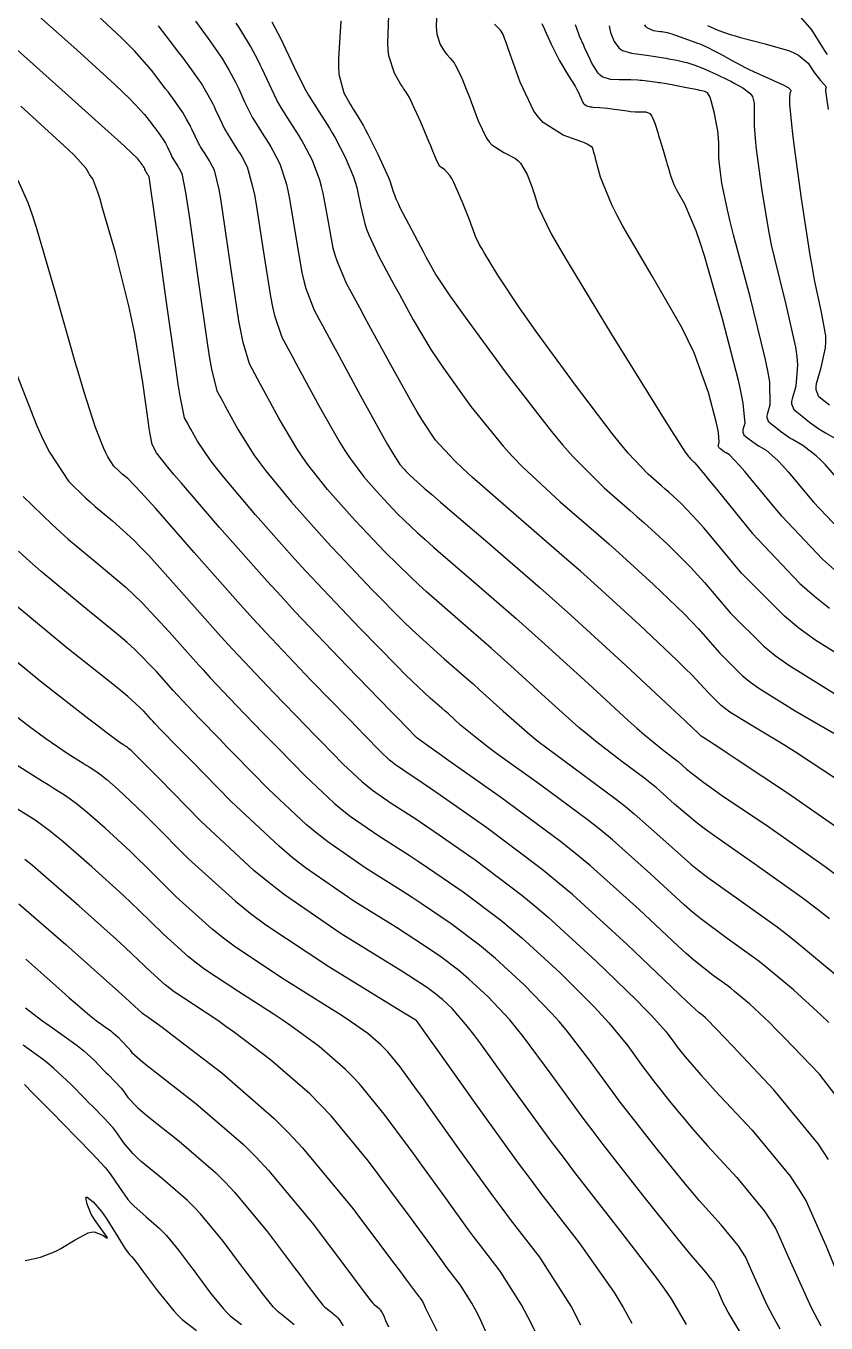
# Model space of a CAD drawing. Header units: metres. Extents: x 837476 to 838477, y 1189012 to 1191014.
# Drawn here: x 837612.2 to 837669.2, y 1189738.5 to 1189830.8 of the extents above; entities that cross this region are included whole.
import ezdxf

# ---------------------------------------------------------------- set-up
doc = ezdxf.new("R2010")
doc.units = ezdxf.units.M
doc.header["$LTSCALE"] = 0.3
doc.layers.add('COTAS 10', color=1, linetype='Continuous')
doc.layers.add('COTAS INT', color=252, linetype='Continuous')

msp = doc.modelspace()

# ---------------------------------------------------------------- linework, layer by layer
at = {"layer": 'COTAS 10'}
for points in [[(837670.047, 1189777.156), (837667.055, 1189779.117), (837666.35, 1189779.566), (837665.698, 1189779.973), (837663.79, 1189781.106), (837662.398, 1189781.972), (837662.072, 1189782.212), (837661.771, 1189782.452), (837660.899, 1189783.319), (837659.714, 1189784.591), (837659.216, 1189785.087), (837658.644, 1189785.645), (837655.965, 1189788.177), (837652.694, 1189791.159), (837651.75, 1189792), (837650.788, 1189792.848), (837647.176, 1189795.965), (837644.029, 1189798.713), (837643.361, 1189799.328), (837642.781, 1189799.88), (837641.422, 1189801.347), (837640.457, 1189802.81), (837640.125, 1189803.359), (837639.765, 1189803.971), (837638.233, 1189806.704), (837636.707, 1189809.504), (837636.351, 1189810.159), (837636.025, 1189810.761), (837635.086, 1189812.502), (837634.428, 1189814.043), (837634.277, 1189814.519), (837634.141, 1189815.016), (837633.764, 1189816.993), (837633.419, 1189818.933), (837633.302, 1189819.409), (837633.177, 1189819.857), (837632.648, 1189821.252), (837632.048, 1189822.416), (837631.878, 1189822.718), (837631.705, 1189823.013), (837631.067, 1189824.006), (837630.445, 1189824.984), (837630.282, 1189825.269), (837630.124, 1189825.561), (837629.589, 1189826.664), (837629.073, 1189827.777), (837628.927, 1189828.075), (837628.78, 1189828.369), (837628.238, 1189829.391), (837627.623, 1189830.424), (837627.429, 1189830.725), (837627.226, 1189831.032)], [(837669.853, 1189792.096), (837668.982, 1189792.857), (837666.098, 1189795.913), (837663.895, 1189798.591), (837663.452, 1189799.114), (837663.083, 1189799.541), (837662.353, 1189800.297), (837662.123, 1189800.427), (837662.068, 1189800.461), (837662.016, 1189800.494), (837661.861, 1189800.606), (837661.742, 1189800.702), (837661.687, 1189800.747), (837661.605, 1189800.812), (837661.567, 1189800.905), (837661.568, 1189800.944), (837661.573, 1189800.988), (837661.634, 1189801.194), (837661.575, 1189801.884), (837661.504, 1189802.234), (837661.41, 1189802.652), (837660.876, 1189804.734), (837659.839, 1189807.552), (837659.428, 1189808.434), (837658.963, 1189809.36), (837656.836, 1189813.072), (837654.767, 1189816.578), (837654.339, 1189817.375), (837653.974, 1189818.095), (837653.177, 1189820.067), (837652.852, 1189821.291), (837652.784, 1189821.539), (837652.726, 1189821.748), (837652.594, 1189822.177), (837652.233, 1189822.418), (837652.03, 1189822.509), (837651.783, 1189822.61), (837650.517, 1189823.061), (837649.098, 1189823.953), (837648.755, 1189824.333), (837648.432, 1189824.769), (837647.443, 1189826.824), (837646.736, 1189828.83), (837646.591, 1189829.236), (837646.468, 1189829.576), (837646.207, 1189830.267), (837646.045, 1189830.536), (837645.984, 1189830.611), (837645.916, 1189830.686), (837645.613, 1189830.959)], [(837660.796, 1189830.867), (837660.901, 1189830.818), (837661.018, 1189830.764), (837661.541, 1189830.536), (837662.424, 1189830.233), (837662.768, 1189830.133), (837663.156, 1189830.024), (837664.917, 1189829.573), (837666.629, 1189829.056), (837666.986, 1189828.907), (837667.292, 1189828.755), (837667.973, 1189828.184), (837668.321, 1189827.639), (837668.417, 1189827.503), (837668.513, 1189827.373), (837668.858, 1189826.958), (837669.127, 1189826.651), (837669.175, 1189826.589), (837669.212, 1189826.537), (837669.251, 1189826.435), (837669.223, 1189826.381), (837669.218, 1189826.359), (837669.214, 1189826.334), (837669.209, 1189826.22), (837669.384, 1189824.879)], [(837669.452, 1189759.869), (837668.901, 1189760.395), (837666.916, 1189762.194), (837664.987, 1189763.799), (837664.471, 1189764.204), (837663.963, 1189764.592), (837662.194, 1189765.849), (837660.316, 1189767.247), (837659.74, 1189767.724), (837659.139, 1189768.239), (837656.765, 1189770.421), (837654.022, 1189772.875), (837653.189, 1189773.562), (837652.324, 1189774.251), (837648.931, 1189776.765), (837645.862, 1189778.962), (837645.2, 1189779.452), (837644.621, 1189779.89), (837643.209, 1189781.043), (837642.342, 1189781.836), (837642.106, 1189782.047), (837641.872, 1189782.255), (837641.043, 1189782.972), (837639.777, 1189784.158), (837639.267, 1189784.66), (837638.688, 1189785.238), (837636.024, 1189787.953), (837632.991, 1189791.142), (837632.179, 1189792.019), (837631.38, 1189792.892), (837628.595, 1189796.024), (837626.315, 1189798.721), (837625.834, 1189799.321), (837625.418, 1189799.856), (837624.455, 1189801.258), (837623.988, 1189802.115), (837623.884, 1189802.307), (837623.79, 1189802.479), (837623.544, 1189802.937), (837623.23, 1189804.475), (837623.094, 1189805.329), (837622.937, 1189806.368), (837622.196, 1189811.666), (837621.479, 1189816.919), (837621.338, 1189817.929), (837621.222, 1189818.748), (837621.012, 1189820.1), (837620.964, 1189820.193), (837620.951, 1189820.218), (837620.937, 1189820.241), (837620.886, 1189820.321), (837620.836, 1189820.399), (837620.81, 1189820.445), (837620.767, 1189820.533), (837620.726, 1189820.622), (837620.715, 1189820.646), (837620.703, 1189820.67), (837620.659, 1189820.752), (837620.61, 1189820.834), (837620.595, 1189820.858), (837620.578, 1189820.883), (837620.513, 1189820.976), (837620.424, 1189821.095), (837620.392, 1189821.137), (837620.358, 1189821.182), (837620.211, 1189821.373), (837619.28, 1189822.259), (837618.752, 1189822.741), (837618.106, 1189823.325), (837614.797, 1189826.294), (837611.398, 1189829.334)], [(837665.983, 1189738.025), (837665.481, 1189738.927), (837665.052, 1189739.727), (837664.123, 1189741.778), (837663.493, 1189743.187), (837663.253, 1189743.583), (837662.984, 1189743.982), (837661.778, 1189745.444), (837660.227, 1189747.174), (837659.742, 1189747.741), (837659.232, 1189748.348), (837657.19, 1189750.857), (837655.115, 1189753.507), (837654.585, 1189754.202), (837654.074, 1189754.88), (837652.388, 1189757.19), (837650.727, 1189759.351), (837650.231, 1189759.934), (837649.72, 1189760.512), (837647.745, 1189762.547), (837645.685, 1189764.427), (837645.121, 1189764.906), (837644.558, 1189765.368), (837642.547, 1189766.887), (837640.405, 1189768.345), (837639.76, 1189768.768), (837639.092, 1189769.2), (837636.492, 1189770.831), (837633.752, 1189772.724), (837632.997, 1189773.322), (837632.243, 1189773.952), (837629.53, 1189776.492), (837627.126, 1189778.938), (837626.567, 1189779.508), (837626.053, 1189780.033), (837624.581, 1189781.542), (837623.402, 1189782.785), (837623.073, 1189783.142), (837622.743, 1189783.505), (837621.542, 1189784.859), (837619.995, 1189786.426), (837619.447, 1189786.923), (837618.847, 1189787.446), (837616.246, 1189789.563), (837613.319, 1189791.983), (837612.514, 1189792.698), (837611.711, 1189793.432)], [(837648.54, 1189737.839), (837648.031, 1189738.856), (837647.549, 1189739.766), (837646.028, 1189742.155), (837644.616, 1189743.978), (837644.201, 1189744.531), (837643.776, 1189745.105), (837642.155, 1189747.349), (837640.456, 1189749.716), (837639.982, 1189750.367), (837639.506, 1189751.016), (837637.772, 1189753.343), (837635.999, 1189755.488), (837635.499, 1189756.022), (837634.994, 1189756.53), (837633.135, 1189758.149), (837631.108, 1189759.627), (837630.497, 1189760.047), (837629.865, 1189760.471), (837627.402, 1189762.039), (837624.996, 1189763.641), (837624.4, 1189764.087), (837623.833, 1189764.533), (837622.039, 1189766.15), (837620.287, 1189767.872), (837619.747, 1189768.384), (837619.183, 1189768.911), (837616.948, 1189770.94), (837614.873, 1189772.745), (837614.409, 1189773.132), (837613.993, 1189773.468), (837612.894, 1189774.273), (837611.641, 1189775.054)], [(837631.359, 1189738.342), (837630.816, 1189738.779), (837630.215, 1189739.249), (837630.04, 1189739.42), (837629.861, 1189739.61), (837629.181, 1189740.443), (837628.308, 1189741.614), (837628.007, 1189742.016), (837627.68, 1189742.451), (837626.286, 1189744.303), (837624.676, 1189746.241), (837624.214, 1189746.73), (837623.744, 1189747.199), (837621.987, 1189748.719), (837620.462, 1189749.962), (837620.138, 1189750.254), (837619.858, 1189750.525), (837619.201, 1189751.319), (837618.755, 1189751.984), (837618.607, 1189752.175), (837618.448, 1189752.368), (837617.788, 1189753.086), (837616.983, 1189753.9), (837616.734, 1189754.153), (837616.473, 1189754.419), (837615.436, 1189755.479), (837614.239, 1189756.597), (837613.878, 1189756.898), (837613.503, 1189757.195), (837612.041, 1189758.241)]]:
    msp.add_lwpolyline(points, dxfattribs=at)
at = {"layer": 'COTAS INT'}
for points in [[(837613.174, 1189831.535), (837615.871, 1189829.123), (837618.578, 1189826.662), (837619.142, 1189826.131), (837619.625, 1189825.666), (837620.697, 1189824.53), (837621.182, 1189823.898), (837621.295, 1189823.75), (837621.398, 1189823.614), (837621.692, 1189823.219), (837621.908, 1189822.913), (837621.962, 1189822.832), (837622.013, 1189822.752), (837622.175, 1189822.479), (837622.318, 1189822.21), (837622.357, 1189822.132), (837622.396, 1189822.053), (837622.532, 1189821.759), (837622.673, 1189821.468), (837622.715, 1189821.391), (837622.758, 1189821.316), (837622.922, 1189821.058), (837623.091, 1189820.795), (837623.136, 1189820.718), (837623.181, 1189820.638), (837623.339, 1189820.33), (837623.613, 1189818.969), (837623.731, 1189818.225), (837623.867, 1189817.322), (837624.509, 1189812.731), (837625.178, 1189808.098), (837625.331, 1189807.167), (837625.469, 1189806.389), (837625.852, 1189804.85), (837626.26, 1189804.094), (837626.414, 1189803.81), (837626.586, 1189803.493), (837627.358, 1189802.078), (837628.483, 1189800.297), (837628.877, 1189799.75), (837629.309, 1189799.179), (837631.167, 1189796.921), (837633.323, 1189794.495), (837633.943, 1189793.818), (837634.571, 1189793.139), (837636.921, 1189790.67), (837639.171, 1189788.408), (837639.737, 1189787.86), (837640.278, 1189787.347), (837642.028, 1189785.776), (837643.639, 1189784.381), (837644.093, 1189783.979), (837644.552, 1189783.568), (837646.236, 1189782.028), (837648.131, 1189780.384), (837648.722, 1189779.909), (837649.341, 1189779.426), (837651.817, 1189777.609), (837654.325, 1189775.75), (837654.965, 1189775.24), (837655.581, 1189774.733), (837657.609, 1189772.919), (837659.603, 1189771.145), (837660.199, 1189770.664), (837660.813, 1189770.186), (837663.186, 1189768.496), (837665.756, 1189766.67), (837666.494, 1189766.107), (837667.243, 1189765.518), (837670.045, 1189763.186)], [(837669.5, 1189767.238), (837668.517, 1189768.009), (837667.549, 1189768.748), (837664.179, 1189771.143), (837661.31, 1189773.126), (837660.658, 1189773.604), (837660.068, 1189774.052), (837658.452, 1189775.417), (837657.14, 1189776.591), (837656.741, 1189776.919), (837656.327, 1189777.249), (837654.703, 1189778.452), (837652.821, 1189779.889), (837652.243, 1189780.366), (837651.641, 1189780.878), (837649.263, 1189783.012), (837646.761, 1189785.301), (837646.081, 1189785.91), (837645.405, 1189786.508), (837643.012, 1189788.581), (837640.78, 1189790.536), (837640.207, 1189791.06), (837639.654, 1189791.578), (837637.817, 1189793.386), (837636.152, 1189795.137), (837635.706, 1189795.618), (837635.267, 1189796.098), (837633.738, 1189797.817), (837632.302, 1189799.636), (837631.921, 1189800.179), (837631.548, 1189800.738), (837630.26, 1189802.898), (837629.185, 1189804.871), (837628.944, 1189805.313), (837628.729, 1189805.709), (837628.161, 1189806.763), (837627.709, 1189808.302), (837627.567, 1189809.005), (837627.419, 1189809.827), (837626.823, 1189813.797), (837626.255, 1189817.725), (837626.124, 1189818.521), (837626.004, 1189819.191), (837625.667, 1189820.561), (837625.398, 1189821.082), (837625.321, 1189821.218), (837625.244, 1189821.35), (837624.958, 1189821.795), (837624.679, 1189822.233), (837624.607, 1189822.361), (837624.536, 1189822.491), (837624.296, 1189822.985), (837624.065, 1189823.484), (837624, 1189823.618), (837623.934, 1189823.749), (837623.691, 1189824.207), (837623.415, 1189824.67), (837623.328, 1189824.805), (837623.237, 1189824.943), (837622.871, 1189825.463), (837622.372, 1189826.132), (837622.197, 1189826.363), (837622.006, 1189826.614), (837621.183, 1189827.687), (837619.97, 1189829.073), (837619.532, 1189829.521), (837619.05, 1189829.998), (837616.945, 1189831.952)], [(837673.185, 1189784.157), (837668.438, 1189787.126), (837667.315, 1189787.959), (837666.276, 1189788.797), (837663.215, 1189791.864), (837661.024, 1189794.511), (837660.533, 1189795.084), (837660.092, 1189795.587), (837658.917, 1189796.828), (837658.04, 1189797.628), (837657.786, 1189797.854), (837657.529, 1189798.081), (837656.559, 1189798.917), (837655.147, 1189800.419), (837654.61, 1189801.066), (837654.01, 1189801.813), (837651.314, 1189805.346), (837648.586, 1189809.082), (837647.965, 1189809.957), (837647.402, 1189810.763), (837645.854, 1189813.097), (837644.902, 1189814.664), (837644.715, 1189814.985), (837644.56, 1189815.258), (837644.276, 1189815.84), (837644.088, 1189816.381), (837643.994, 1189816.629), (837643.882, 1189816.92), (837643.324, 1189818.324), (837642.72, 1189819.697), (837642.579, 1189819.968), (837642.448, 1189820.191), (837642.07, 1189820.602), (837641.79, 1189820.778), (837641.723, 1189820.853), (837641.659, 1189820.939), (837641.465, 1189821.343), (837641.194, 1189822.038), (837641.083, 1189822.307), (837640.956, 1189822.61), (837640.366, 1189823.981), (837639.788, 1189825.274), (837639.668, 1189825.529), (837639.565, 1189825.738), (837639.341, 1189826.119), (837639.144, 1189826.381), (837639.059, 1189826.516), (837638.961, 1189826.677), (837638.496, 1189827.484), (837638.1, 1189828.712), (837638.045, 1189829.139), (837638.014, 1189829.604), (837638.101, 1189831.595)], [(837641.524, 1189831.989), (837641.472, 1189830.794), (837641.491, 1189830.516), (837641.524, 1189830.259), (837641.762, 1189829.523), (837642.073, 1189829.013), (837642.152, 1189828.9), (837642.228, 1189828.8), (837642.477, 1189828.539), (837642.741, 1189828.212), (837642.826, 1189828.07), (837642.916, 1189827.905), (837643.287, 1189827.124), (837643.712, 1189826.093), (837643.837, 1189825.772), (837643.965, 1189825.434), (837644.454, 1189824.084), (837645.046, 1189822.854), (837645.239, 1189822.593), (837645.444, 1189822.366), (837646.293, 1189821.831), (837647.116, 1189821.4), (837647.305, 1189821.238), (837647.477, 1189821.057), (837647.959, 1189820.251), (837648.304, 1189819.334), (837648.389, 1189819.084), (837648.47, 1189818.836), (837648.727, 1189817.954), (837649.664, 1189816.036), (837650.174, 1189815.135), (837650.793, 1189814.074), (837653.934, 1189808.906), (837657.085, 1189803.835), (837657.711, 1189802.834), (837658.229, 1189802.009), (837659.21, 1189800.486), (837659.455, 1189800.165), (837659.51, 1189800.097), (837659.559, 1189800.038), (837659.687, 1189799.902), (837659.775, 1189799.826), (837659.799, 1189799.805), (837659.822, 1189799.784), (837659.902, 1189799.712), (837660.575, 1189798.902), (837660.972, 1189798.416), (837661.461, 1189797.818), (837663.987, 1189794.713), (837667.381, 1189791.132), (837668.417, 1189790.233), (837669.494, 1189789.375)], [(837667.125, 1189831.822), (837668.213, 1189830.558), (837668.982, 1189829.31), (837669.162, 1189829.036), (837669.327, 1189828.793)], [(837621.669, 1189830.844), (837622.83, 1189829.331), (837623.099, 1189828.976), (837623.346, 1189828.65), (837624.05, 1189827.707), (837624.567, 1189826.972), (837624.695, 1189826.778), (837624.818, 1189826.588), (837625.207, 1189825.935), (837625.549, 1189825.289), (837625.642, 1189825.104), (837625.734, 1189824.915), (837626.06, 1189824.212), (837626.399, 1189823.514), (837626.498, 1189823.33), (837626.601, 1189823.15), (837626.994, 1189822.532), (837627.398, 1189821.904), (837627.507, 1189821.718), (837627.615, 1189821.527), (837627.994, 1189820.791), (837628.395, 1189819.413), (837628.517, 1189818.817), (837628.643, 1189818.128), (837629.137, 1189814.862), (837629.659, 1189811.557), (837629.804, 1189810.843), (837629.948, 1189810.216), (837630.469, 1189808.676), (837631.199, 1189807.325), (837631.475, 1189806.816), (837631.783, 1189806.249), (837633.163, 1189803.718), (837634.613, 1189801.179), (837634.965, 1189800.608), (837635.295, 1189800.094), (837636.31, 1189798.714), (837637.211, 1189797.7), (837637.469, 1189797.418), (837637.732, 1189797.134), (837638.714, 1189796.102), (837640.137, 1189794.747), (837640.677, 1189794.26), (837641.282, 1189793.724), (837643.996, 1189791.385), (837647.172, 1189788.635), (837648.068, 1189787.841), (837648.97, 1189787.033), (837652.29, 1189783.996), (837655.151, 1189781.371), (837655.764, 1189780.823), (837656.3, 1189780.352), (837657.59, 1189779.296), (837658.329, 1189778.748), (837658.517, 1189778.598), (837658.698, 1189778.449), (837659.296, 1189777.914), (837660.532, 1189776.959), (837661.117, 1189776.545), (837661.806, 1189776.065), (837665.171, 1189773.79), (837669.169, 1189770.976), (837670.257, 1189770.157)], [(837624.32, 1189831.169), (837625.23, 1189829.95), (837625.896, 1189829.002), (837626.062, 1189828.752), (837626.22, 1189828.506), (837626.722, 1189827.663), (837627.165, 1189826.829), (837627.285, 1189826.59), (837627.404, 1189826.346), (837627.825, 1189825.438), (837628.261, 1189824.537), (837628.39, 1189824.3), (837628.523, 1189824.067), (837629.031, 1189823.269), (837629.552, 1189822.458), (837629.692, 1189822.218), (837629.831, 1189821.971), (837630.321, 1189821.021), (837630.786, 1189819.635), (837630.91, 1189819.113), (837631.031, 1189818.53), (837631.45, 1189815.927), (837631.9, 1189813.287), (837632.041, 1189812.681), (837632.188, 1189812.129), (837632.778, 1189810.589), (837633.668, 1189808.94), (837634.005, 1189808.319), (837634.381, 1189807.627), (837636.065, 1189804.537), (837637.678, 1189801.62), (837638.008, 1189801.037), (837638.288, 1189800.551), (837638.881, 1189799.61), (837639.155, 1189799.303), (837639.233, 1189799.217), (837639.313, 1189799.131), (837639.61, 1189798.818), (837640.619, 1189797.917), (837641.148, 1189797.46), (837641.784, 1189796.913), (837644.98, 1189794.189), (837648.887, 1189790.81), (837649.97, 1189789.851), (837651.055, 1189788.881), (837654.98, 1189785.294), (837658.161, 1189782.33), (837658.777, 1189781.754), (837659.277, 1189781.284), (837660.127, 1189780.47), (837660.251, 1189780.347), (837660.293, 1189780.313), (837660.34, 1189780.279), (837660.537, 1189780.157), (837661.597, 1189779.47), (837662.187, 1189779.08), (837662.906, 1189778.604), (837666.573, 1189776.164), (837670.786, 1189773.237)], [(837629.754, 1189831.118), (837630.396, 1189829.909), (837630.57, 1189829.561), (837630.743, 1189829.208), (837631.353, 1189827.89), (837631.987, 1189826.584), (837632.174, 1189826.239), (837632.366, 1189825.901), (837633.103, 1189824.743), (837633.859, 1189823.567), (837634.063, 1189823.219), (837634.265, 1189822.86), (837634.975, 1189821.482), (837635.568, 1189820.079), (837635.695, 1189819.704), (837635.807, 1189819.336), (837636.078, 1189818.058), (837636.381, 1189816.746), (837636.514, 1189816.357), (837636.667, 1189815.956), (837637.395, 1189814.415), (837638.294, 1189812.742), (837638.556, 1189812.258), (837638.823, 1189811.764), (837639.834, 1189809.907), (837641.1, 1189807.794), (837641.528, 1189807.139), (837641.99, 1189806.454), (837643.94, 1189803.73), (837646.235, 1189800.913), (837646.916, 1189800.17), (837647.615, 1189799.442), (837650.304, 1189796.949), (837653.035, 1189794.592), (837653.762, 1189793.951), (837654.476, 1189793.315), (837656.949, 1189791.061), (837659.127, 1189788.959), (837659.655, 1189788.419), (837660.151, 1189787.898), (837661.671, 1189786.167), (837663.291, 1189784.557), (837663.85, 1189784.111), (837664.456, 1189783.665), (837667.043, 1189782.055), (837669.8, 1189780.477)], [(837634.677, 1189831.2), (837634.502, 1189828.509), (837634.511, 1189827.919), (837634.546, 1189827.396), (837634.88, 1189826.07), (837635.339, 1189825.272), (837635.452, 1189825.083), (837635.559, 1189824.908), (837635.896, 1189824.389), (837636.293, 1189823.718), (837636.438, 1189823.446), (837636.598, 1189823.137), (837637.303, 1189821.712), (837637.959, 1189820.301), (837638.088, 1189820), (837638.195, 1189819.739), (837638.391, 1189819.123), (837638.622, 1189818.476), (837638.75, 1189818.195), (837638.907, 1189817.87), (837639.703, 1189816.329), (837640.564, 1189814.723), (837640.761, 1189814.357), (837640.94, 1189814.025), (837641.435, 1189813.11), (837642.435, 1189811.616), (837642.932, 1189810.919), (837643.524, 1189810.099), (837646.457, 1189806.113), (837649.69, 1189801.946), (837650.471, 1189801.012), (837651.202, 1189800.172), (837653.431, 1189797.933), (837655.282, 1189796.337), (837655.774, 1189795.902), (837656.258, 1189795.472), (837657.933, 1189793.944), (837659.609, 1189792.273), (837660.094, 1189791.751), (837660.587, 1189791.204), (837662.443, 1189789.016), (837664.812, 1189786.661), (837665.628, 1189786.01), (837666.515, 1189785.358), (837670.297, 1189783.004)], [(837648.992, 1189831.003), (837649.154, 1189830.644), (837649.222, 1189830.496), (837649.299, 1189830.328), (837649.659, 1189829.548), (837650.108, 1189828.645), (837650.241, 1189828.399), (837650.378, 1189828.156), (837650.903, 1189827.294), (837651.373, 1189826.536), (837651.474, 1189826.358), (837651.563, 1189826.193), (837651.781, 1189825.714), (837651.927, 1189825.39), (837651.971, 1189825.322), (837652.016, 1189825.265), (837652.193, 1189825.139), (837652.45, 1189825.082), (837652.546, 1189825.069), (837652.653, 1189825.056), (837653.13, 1189825.018), (837653.682, 1189824.973), (837653.837, 1189824.957), (837653.993, 1189824.939), (837654.564, 1189824.859), (837655.082, 1189824.783), (837655.205, 1189824.768), (837655.318, 1189824.755), (837655.652, 1189824.731), (837655.934, 1189824.723), (837656.015, 1189824.722), (837656.096, 1189824.72), (837656.402, 1189824.717), (837656.69, 1189824.594), (837656.761, 1189824.517), (837656.829, 1189824.421), (837657.042, 1189823.922), (837657.248, 1189823.247), (837657.311, 1189823.041), (837657.376, 1189822.826), (837657.632, 1189821.982), (837657.878, 1189821.158), (837657.936, 1189820.957), (837657.991, 1189820.767), (837658.152, 1189820.176), (837658.389, 1189819.554), (837658.491, 1189819.345), (837658.608, 1189819.119), (837659.162, 1189818.166), (837659.974, 1189816.269), (837660.253, 1189815.447), (837660.556, 1189814.497), (837661.85, 1189809.994), (837662.977, 1189805.599), (837663.175, 1189804.716), (837663.324, 1189803.978), (837663.45, 1189802.52), (837663.322, 1189802.085), (837663.31, 1189801.992), (837663.308, 1189801.911), (837663.388, 1189801.715), (837663.56, 1189801.576), (837663.678, 1189801.482), (837663.929, 1189801.279), (837664.257, 1189801.044), (837664.365, 1189800.974), (837664.482, 1189800.902), (837664.968, 1189800.626), (837665.815, 1189799.884), (837666.159, 1189799.518), (837666.55, 1189799.083), (837668.358, 1189796.93), (837670.638, 1189794.514)], [(837670.618, 1189797.948), (837669.206, 1189799.574), (837668.866, 1189799.923), (837668.548, 1189800.227), (837667.583, 1189800.956), (837666.841, 1189801.377), (837666.663, 1189801.487), (837666.497, 1189801.593), (837665.997, 1189801.953), (837665.613, 1189802.261), (837665.434, 1189802.406), (837665.171, 1189802.618), (837665.049, 1189802.916), (837665.052, 1189803.041), (837665.07, 1189803.183), (837665.266, 1189803.847), (837665.228, 1189805.502), (837665.099, 1189806.269), (837664.917, 1189807.17), (837663.832, 1189811.538), (837662.658, 1189815.971), (837662.421, 1189816.913), (837662.221, 1189817.73), (837661.818, 1189819.648), (837661.692, 1189820.599), (837661.667, 1189820.806), (837661.647, 1189820.989), (837661.612, 1189821.448), (837661.608, 1189821.794), (837661.608, 1189822.024), (837661.611, 1189822.507), (837661.566, 1189823.148), (837661.535, 1189823.365), (837661.497, 1189823.6), (837661.295, 1189824.591), (837661.067, 1189825.491), (837661.012, 1189825.668), (837660.961, 1189825.813), (837660.807, 1189826.078), (837660.697, 1189826.129), (837660.673, 1189826.14), (837660.652, 1189826.149), (837660.601, 1189826.17), (837660.383, 1189826.218), (837660.256, 1189826.244), (837660.101, 1189826.276), (837659.302, 1189826.437), (837658.461, 1189826.603), (837658.28, 1189826.638), (837658.121, 1189826.668), (837657.733, 1189826.736), (837657.427, 1189826.78), (837657.319, 1189826.795), (837657.202, 1189826.812), (837656.696, 1189826.883), (837656.141, 1189826.948), (837655.992, 1189826.961), (837655.846, 1189826.971), (837655.338, 1189826.99), (837654.817, 1189826.996), (837654.662, 1189826.999), (837654.504, 1189827.003), (837653.895, 1189827.019), (837653.301, 1189827.211), (837653.152, 1189827.324), (837653.01, 1189827.464), (837652.551, 1189828.19), (837652.166, 1189829.028), (837652.07, 1189829.24), (837651.978, 1189829.443), (837651.684, 1189830.1), (837651.456, 1189830.732), (837651.406, 1189830.919)], [(837653.786, 1189830.844), (837653.859, 1189830.483), (837653.894, 1189830.367), (837653.935, 1189830.243), (837654.138, 1189829.737), (837654.478, 1189829.272), (837654.605, 1189829.174), (837654.748, 1189829.09), (837655.384, 1189828.899), (837656.09, 1189828.8), (837656.277, 1189828.773), (837656.459, 1189828.747), (837657.086, 1189828.655), (837657.688, 1189828.56), (837657.855, 1189828.532), (837658.021, 1189828.502), (837658.623, 1189828.388), (837659.186, 1189828.262), (837659.328, 1189828.226), (837659.464, 1189828.189), (837659.907, 1189828.049), (837660.392, 1189827.859), (837660.555, 1189827.789), (837660.731, 1189827.713), (837661.469, 1189827.378), (837662.252, 1189827), (837662.456, 1189826.897), (837662.653, 1189826.795), (837663.32, 1189826.43), (837663.824, 1189826.042), (837663.92, 1189825.926), (837663.997, 1189825.805), (837664.116, 1189825.333), (837664.115, 1189824.781), (837664.117, 1189824.61), (837664.118, 1189824.43), (837664.13, 1189823.712), (837664.221, 1189822.535), (837664.273, 1189822.066), (837664.336, 1189821.534), (837664.659, 1189819.098), (837665.165, 1189816.126), (837665.343, 1189815.258), (837665.538, 1189814.369), (837666.381, 1189810.993), (837667.067, 1189807.967), (837667.164, 1189807.299), (837667.219, 1189806.705), (837667.082, 1189805.173), (837666.818, 1189804.28), (837666.793, 1189804.089), (837666.79, 1189803.922), (837666.954, 1189803.52), (837667.308, 1189803.235), (837667.549, 1189803.041), (837668.065, 1189802.626), (837668.737, 1189802.143), (837668.96, 1189801.999), (837669.2, 1189801.852), (837670.198, 1189801.286)], [(837669.485, 1189803.821), (837669.182, 1189804.065), (837668.737, 1189804.423), (837668.531, 1189804.928), (837668.535, 1189805.138), (837668.566, 1189805.378), (837668.898, 1189806.5), (837669.211, 1189807.908), (837669.229, 1189808.33), (837669.217, 1189808.764), (837668.93, 1189810.447), (837668.418, 1189812.766), (837668.266, 1189813.602), (837668.108, 1189814.523), (837667.499, 1189818.548), (837666.981, 1189822.361), (837666.881, 1189823.147), (837666.8, 1189823.817), (837666.663, 1189825.263), (837666.669, 1189825.831), (837666.677, 1189825.947), (837666.688, 1189826.044), (837666.754, 1189826.248), (837666.578, 1189826.422), (837666.437, 1189826.501), (837666.256, 1189826.593), (837665.267, 1189827.037), (837664.087, 1189827.564), (837663.784, 1189827.709), (837663.493, 1189827.854), (837662.528, 1189828.37), (837661.718, 1189828.825), (837661.523, 1189828.93), (837661.342, 1189829.027), (837660.794, 1189829.3), (837660.27, 1189829.528), (837660.103, 1189829.595), (837659.927, 1189829.664), (837659.212, 1189829.929), (837658.545, 1189830.16), (837658.399, 1189830.208), (837658.27, 1189830.249), (837657.944, 1189830.338), (837657.661, 1189830.389), (837657.559, 1189830.406), (837657.448, 1189830.424), (837656.961, 1189830.498), (837656.507, 1189830.703), (837656.416, 1189830.804), (837656.341, 1189830.923)], [(837671.333, 1189752.827), (837668.766, 1189756.181), (837666.289, 1189758.77), (837665.724, 1189759.345), (837665.21, 1189759.859), (837663.786, 1189761.201), (837662.73, 1189762.08), (837662.448, 1189762.302), (837662.17, 1189762.514), (837661.201, 1189763.203), (837659.819, 1189764.308), (837659.281, 1189764.783), (837658.674, 1189765.332), (837655.922, 1189767.923), (837652.464, 1189771.017), (837651.413, 1189771.883), (837650.322, 1189772.752), (837646.044, 1189775.922), (837642.382, 1189778.499), (837641.679, 1189778.995), (837641.111, 1189779.397), (837640.182, 1189780.059), (837640.133, 1189780.104), (837640.119, 1189780.116), (837640.106, 1189780.128), (837640.059, 1189780.168), (837639.275, 1189780.969), (837638.797, 1189781.46), (837638.205, 1189782.068), (837635.128, 1189785.237), (837631.41, 1189789.145), (837630.416, 1189790.219), (837629.436, 1189791.29), (837626.024, 1189795.128), (837623.322, 1189798.264), (837622.79, 1189798.892), (837622.352, 1189799.415), (837621.553, 1189800.439), (837621.39, 1189800.737), (837621.354, 1189800.804), (837621.321, 1189800.864), (837621.235, 1189801.024), (837621.097, 1189801.772), (837621.032, 1189802.203), (837620.955, 1189802.731), (837620.578, 1189805.449), (837620.002, 1189808.905), (837619.799, 1189809.9), (837619.577, 1189810.911), (837618.617, 1189814.696), (837617.71, 1189817.867), (837617.522, 1189818.491), (837617.36, 1189819.004), (837617.003, 1189819.939), (837616.821, 1189820.184), (837616.771, 1189820.264), (837616.719, 1189820.348), (837616.533, 1189820.691), (837615.704, 1189821.598), (837615.247, 1189822.037), (837614.693, 1189822.558), (837611.87, 1189825.12)], [(837669.408, 1189750.12), (837668.694, 1189751.202), (837665.529, 1189755.08), (837662.575, 1189758.211), (837661.995, 1189758.822), (837661.519, 1189759.323), (837660.657, 1189760.208), (837660.474, 1189760.361), (837660.425, 1189760.4), (837660.377, 1189760.436), (837660.208, 1189760.556), (837659.322, 1189761.369), (837658.822, 1189761.843), (837658.21, 1189762.425), (837655.078, 1189765.425), (837651.199, 1189768.952), (837650.117, 1189769.866), (837649.031, 1189770.753), (837645.078, 1189773.727), (837641.751, 1189776.056), (837641.06, 1189776.534), (837640.469, 1189776.941), (837639.163, 1189777.812), (837638.509, 1189778.264), (837638.329, 1189778.407), (837638.149, 1189778.557), (837637.502, 1189779.163), (837636.353, 1189780.339), (837635.857, 1189780.849), (837635.284, 1189781.438), (837632.571, 1189784.231), (837629.334, 1189787.643), (837628.432, 1189788.623), (837627.526, 1189789.617), (837624.231, 1189793.334), (837621.489, 1189796.463), (837620.932, 1189797.087), (837620.462, 1189797.605), (837619.496, 1189798.599), (837619.103, 1189798.924), (837618.995, 1189799.02), (837618.888, 1189799.119), (837618.5, 1189799.496), (837618.068, 1189800.155), (837617.931, 1189800.431), (837617.787, 1189800.748), (837617.207, 1189802.23), (837616.39, 1189804.754), (837616.097, 1189805.728), (837615.775, 1189806.822), (837614.371, 1189811.765), (837612.992, 1189816.483), (837612.686, 1189817.435), (837612.413, 1189818.232), (837611.699, 1189819.83)], [(837611.2, 1189807.024), (837613.028, 1189802.357), (837613.482, 1189801.359), (837613.912, 1189800.49), (837615.276, 1189798.413), (837616.495, 1189797.223), (837616.835, 1189796.913), (837617.175, 1189796.611), (837618.413, 1189795.587), (837619.924, 1189794.219), (837620.437, 1189793.699), (837620.991, 1189793.118), (837623.335, 1189790.509), (837625.932, 1189787.58), (837626.645, 1189786.796), (837627.357, 1189786.024), (837629.907, 1189783.335), (837632.207, 1189780.97), (837632.76, 1189780.402), (837633.278, 1189779.872), (837634.845, 1189778.272), (837636.181, 1189777.022), (837636.552, 1189776.712), (837636.924, 1189776.418), (837638.272, 1189775.485), (837640.01, 1189774.361), (837640.627, 1189773.946), (837641.303, 1189773.485), (837644.235, 1189771.447), (837647.577, 1189768.922), (837648.512, 1189768.155), (837649.451, 1189767.358), (837652.875, 1189764.235), (837655.736, 1189761.446), (837656.32, 1189760.86), (837656.814, 1189760.355), (837657.845, 1189759.204), (837658.322, 1189758.55), (837658.467, 1189758.358), (837658.617, 1189758.161), (837659.204, 1189757.411), (837660.316, 1189756.134), (837660.796, 1189755.606), (837661.351, 1189755.001), (837663.979, 1189752.186), (837666.68, 1189748.913), (837667.281, 1189748.02), (837667.819, 1189747.133), (837669.23, 1189743.979), (837670.759, 1189740.286)], [(837612.051, 1189797.329), (837614.103, 1189795.328), (837614.674, 1189794.806), (837615.247, 1189794.297), (837617.329, 1189792.575), (837619.385, 1189790.833), (837619.942, 1189790.311), (837620.493, 1189789.772), (837622.438, 1189787.684), (837624.337, 1189785.542), (837624.859, 1189784.969), (837625.379, 1189784.405), (837627.244, 1189782.438), (837629.13, 1189780.501), (837629.664, 1189779.955), (837630.202, 1189779.405), (837632.188, 1189777.382), (837634.212, 1189775.487), (837634.774, 1189775.017), (837635.338, 1189774.571), (837637.382, 1189773.158), (837639.551, 1189771.781), (837640.193, 1189771.357), (837640.854, 1189770.915), (837643.391, 1189769.167), (837646.068, 1189767.145), (837646.816, 1189766.53), (837647.568, 1189765.892), (837650.31, 1189763.391), (837652.728, 1189760.979), (837653.276, 1189760.397), (837653.77, 1189759.853), (837655.116, 1189758.197), (837656.198, 1189756.715), (837656.526, 1189756.28), (837656.866, 1189755.834), (837658.197, 1189754.134), (837659.774, 1189752.241), (837660.269, 1189751.674), (837660.789, 1189751.088), (837662.878, 1189748.815), (837664.832, 1189746.447), (837665.267, 1189745.802), (837665.656, 1189745.16), (837666.676, 1189742.878), (837668.181, 1189739.558), (837668.874, 1189738.262)], [(837663.205, 1189737.688), (837662.279, 1189739.248), (837662.087, 1189739.591), (837661.924, 1189739.896), (837661.57, 1189740.677), (837661.33, 1189741.214), (837661.239, 1189741.364), (837661.136, 1189741.516), (837660.677, 1189742.073), (837659.665, 1189743.26), (837659.215, 1189743.809), (837658.691, 1189744.454), (837656.183, 1189747.579), (837653.364, 1189751.18), (837652.644, 1189752.124), (837651.95, 1189753.045), (837649.66, 1189756.183), (837647.684, 1189758.848), (837647.187, 1189759.472), (837646.712, 1189760.046), (837645.181, 1189761.704), (837643.803, 1189762.961), (837643.425, 1189763.281), (837643.049, 1189763.59), (837641.704, 1189764.606), (837639.956, 1189765.775), (837639.326, 1189766.18), (837638.633, 1189766.62), (837635.601, 1189768.503), (837632.167, 1189770.878), (837631.22, 1189771.627), (837630.274, 1189772.417), (837626.873, 1189775.601), (837624.051, 1189778.471), (837623.47, 1189779.062), (837622.976, 1189779.564), (837621.918, 1189780.645), (837621.424, 1189781.166), (837621.286, 1189781.315), (837621.148, 1189781.467), (837620.645, 1189782.034), (837619.497, 1189783.081), (837618.952, 1189783.535), (837618.308, 1189784.06), (837615.163, 1189786.551), (837611.391, 1189789.67)], [(837659.303, 1189738.358), (837658.231, 1189740.186), (837657.749, 1189740.884), (837657.185, 1189741.664), (837654.479, 1189745.176), (837651.356, 1189749.176), (837650.529, 1189750.264), (837649.719, 1189751.344), (837646.932, 1189755.176), (837644.64, 1189758.346), (837644.143, 1189759.009), (837643.704, 1189759.579), (837642.616, 1189760.86), (837641.92, 1189761.495), (837641.729, 1189761.657), (837641.54, 1189761.813), (837640.86, 1189762.326), (837639.507, 1189763.205), (837638.893, 1189763.591), (837638.174, 1189764.04), (837634.711, 1189766.176), (837630.657, 1189768.954), (837629.566, 1189769.807), (837628.488, 1189770.696), (837624.711, 1189774.208), (837621.704, 1189777.258), (837621.113, 1189777.856), (837620.626, 1189778.347), (837619.739, 1189779.227), (837619.562, 1189779.381), (837619.523, 1189779.414), (837619.487, 1189779.442), (837619.393, 1189779.511), (837619.286, 1189779.578), (837619.243, 1189779.605), (837619.193, 1189779.636), (837618.962, 1189779.782), (837617.942, 1189780.545), (837617.395, 1189780.965), (837616.733, 1189781.477), (837613.387, 1189784.079), (837609.468, 1189787.289)], [(837609.831, 1189782.996), (837612.492, 1189780.956), (837613.107, 1189780.5), (837613.668, 1189780.09), (837615.253, 1189779.003), (837616.31, 1189778.338), (837616.538, 1189778.195), (837616.738, 1189778.07), (837617.227, 1189777.765), (837617.656, 1189777.451), (837617.818, 1189777.32), (837617.999, 1189777.169), (837618.809, 1189776.464), (837620.145, 1189775.201), (837620.657, 1189774.699), (837621.232, 1189774.13), (837623.82, 1189771.522), (837627.174, 1189768.496), (837628.23, 1189767.663), (837629.342, 1189766.832), (837633.82, 1189763.849), (837637.715, 1189761.459), (837639.059, 1189760.634), (837640.017, 1189760.046), (837640.03, 1189760.036), (837640.034, 1189760.032), (837640.038, 1189760.029), (837640.051, 1189760.017), (837640.696, 1189759.112), (837641.098, 1189758.547), (837641.597, 1189757.844), (837644.204, 1189754.169), (837647.317, 1189749.858), (837648.136, 1189748.754), (837648.935, 1189747.689), (837651.662, 1189744.169), (837654.14, 1189740.638), (837654.782, 1189739.566), (837655.405, 1189738.453)], [(837651.784, 1189738.322), (837651.076, 1189739.657), (837648.845, 1189743.162), (837646.773, 1189745.837), (837646.164, 1189746.649), (837645.54, 1189747.49), (837643.162, 1189750.783), (837641.001, 1189753.816), (837640.515, 1189754.494), (837640.077, 1189755.1), (837638.897, 1189756.705), (837638.02, 1189757.767), (837637.772, 1189758.031), (837637.522, 1189758.283), (837636.602, 1189759.084), (837635.119, 1189760.11), (837634.514, 1189760.503), (837633.825, 1189760.944), (837630.635, 1189762.93), (837627.178, 1189765.231), (837626.321, 1189765.871), (837625.507, 1189766.512), (837622.93, 1189768.836), (837620.759, 1189771.001), (837620.202, 1189771.541), (837619.664, 1189772.056), (837617.879, 1189773.702), (837616.436, 1189774.957), (837616.114, 1189775.226), (837615.825, 1189775.46), (837615.06, 1189776.019), (837614.189, 1189776.562), (837613.833, 1189776.785), (837613.427, 1189777.04), (837611.545, 1189778.224)], [(837645.648, 1189736.415), (837644.55, 1189738.849), (837644.278, 1189739.391), (837644.021, 1189739.875), (837643.211, 1189741.148), (837642.459, 1189742.119), (837642.238, 1189742.414), (837642.011, 1189742.719), (837641.148, 1189743.915), (837639.911, 1189745.617), (837639.449, 1189746.241), (837638.935, 1189746.932), (837636.647, 1189749.981), (837633.979, 1189753.209), (837633.225, 1189754.013), (837632.465, 1189754.777), (837629.668, 1189757.214), (837627.097, 1189759.145), (837626.48, 1189759.591), (837625.905, 1189759.998), (837624.17, 1189761.149), (837622.814, 1189762.051), (837622.478, 1189762.302), (837622.159, 1189762.553), (837621.149, 1189763.465), (837619.815, 1189764.743), (837619.292, 1189765.226), (837618.702, 1189765.765), (837616.018, 1189768.177), (837613.309, 1189770.534), (837612.704, 1189771.038), (837612.162, 1189771.477)], [(837611.746, 1189768.322), (837615.088, 1189765.415), (837618.221, 1189762.62), (837618.836, 1189762.069), (837619.342, 1189761.615), (837620.258, 1189760.779), (837620.485, 1189760.574), (837620.557, 1189760.518), (837620.633, 1189760.461), (837620.937, 1189760.258), (837621.945, 1189759.525), (837622.464, 1189759.134), (837623.086, 1189758.662), (837626.201, 1189756.279), (837629.937, 1189753.025), (837630.952, 1189752.004), (837631.958, 1189750.93), (837635.521, 1189746.619), (837638.364, 1189742.848), (837638.916, 1189742.115), (837639.365, 1189741.517), (837640.141, 1189740.481), (837640.247, 1189740.334), (837640.275, 1189740.296), (837640.302, 1189740.26), (837640.394, 1189740.141), (837640.494, 1189739.985), (837640.525, 1189739.925), (837640.559, 1189739.859), (837640.694, 1189739.56), (837641.557, 1189737.817)], [(837612.23, 1189764.369), (837614.792, 1189762.096), (837615.323, 1189761.629), (837615.777, 1189761.232), (837616.772, 1189760.382), (837617.245, 1189760.014), (837617.37, 1189759.921), (837617.493, 1189759.831), (837617.915, 1189759.539), (837618.298, 1189759.265), (837618.396, 1189759.187), (837618.491, 1189759.108), (837618.804, 1189758.816), (837619.076, 1189758.538), (837619.144, 1189758.468), (837619.21, 1189758.402), (837619.42, 1189758.188), (837619.594, 1189758), (837619.635, 1189757.95), (837619.674, 1189757.9), (837619.791, 1189757.726), (837620.551, 1189757.066), (837620.995, 1189756.71), (837621.54, 1189756.279), (837624.355, 1189754.098), (837627.739, 1189751.169), (837628.643, 1189750.267), (837629.534, 1189749.325), (837632.634, 1189745.593), (837635.095, 1189742.329), (837635.583, 1189741.681), (837635.987, 1189741.145), (837636.747, 1189740.133), (837636.951, 1189739.883), (837637.005, 1189739.826), (837637.058, 1189739.774), (837637.238, 1189739.633), (837637.402, 1189739.502), (837637.444, 1189739.456), (837637.484, 1189739.407), (837637.617, 1189739.196), (837637.729, 1189738.966), (837637.755, 1189738.904), (837637.78, 1189738.843), (837637.854, 1189738.632), (837638.062, 1189738.191)], [(837612.224, 1189760.92), (837613.365, 1189760.034), (837613.667, 1189759.809), (837613.962, 1189759.594), (837614.978, 1189758.89), (837615.901, 1189758.23), (837616.137, 1189758.042), (837616.365, 1189757.852), (837617.12, 1189757.148), (837617.774, 1189756.478), (837617.939, 1189756.311), (837618.096, 1189756.151), (837618.604, 1189755.637), (837619.021, 1189755.184), (837619.121, 1189755.062), (837619.214, 1189754.942), (837619.496, 1189754.522), (837620.204, 1189753.796), (837620.567, 1189753.482), (837621.001, 1189753.121), (837623.171, 1189751.409), (837625.741, 1189749.184), (837626.429, 1189748.499), (837627.105, 1189747.783), (837629.46, 1189744.948), (837631.388, 1189742.39), (837631.795, 1189741.848), (837632.148, 1189741.379), (837632.964, 1189740.288), (837633.406, 1189739.746), (837633.522, 1189739.623), (837633.636, 1189739.511), (837634.027, 1189739.206), (837634.38, 1189738.922), (837634.471, 1189738.824), (837634.558, 1189738.717), (837634.846, 1189738.261)], [(837612.135, 1189755.454), (837612.323, 1189755.267), (837612.555, 1189755.032), (837613.77, 1189753.793), (837615.178, 1189752.352), (837615.533, 1189751.991), (837615.872, 1189751.646), (837616.971, 1189750.534), (837617.876, 1189749.551), (837618.093, 1189749.287), (837618.296, 1189749.027), (837618.907, 1189748.115), (837619.511, 1189747.255), (837619.71, 1189747.027), (837619.923, 1189746.803), (837620.803, 1189746.03), (837621.747, 1189745.213), (837621.999, 1189744.962), (837622.247, 1189744.699), (837623.112, 1189743.658), (837623.973, 1189742.512), (837624.219, 1189742.183), (837624.469, 1189741.849), (837625.398, 1189740.599), (837626.315, 1189739.473), (837626.557, 1189739.218), (837626.794, 1189738.986), (837627.605, 1189738.353)], [(837612.201, 1189742.913), (837612.419, 1189742.953), (837613.274, 1189743.157), (837614.206, 1189743.5), (837614.472, 1189743.627), (837614.742, 1189743.768), (837615.746, 1189744.393), (837616.675, 1189744.879), (837616.898, 1189744.932), (837617.105, 1189744.951), (837617.731, 1189744.724), (837618.04, 1189744.502), (837618.048, 1189744.524), (837618.023, 1189744.581), (837617.651, 1189745.089), (837617.13, 1189745.824), (837617.01, 1189746.025), (837616.901, 1189746.225), (837616.595, 1189746.939), (837616.519, 1189747.394), (837616.554, 1189747.43), (837616.614, 1189747.428), (837617.034, 1189747.097), (837617.629, 1189746.407), (837617.799, 1189746.178), (837617.971, 1189745.933), (837618.612, 1189744.912), (837619.165, 1189743.985), (837619.282, 1189743.799), (837619.384, 1189743.644), (837619.619, 1189743.34), (837619.75, 1189743.228), (837619.784, 1189743.193), (837619.819, 1189743.157), (837619.938, 1189743.013), (837620.265, 1189742.573), (837620.431, 1189742.35), (837620.629, 1189742.083), (837621.615, 1189740.754), (837622.77, 1189739.337), (837623.075, 1189739.015), (837623.373, 1189738.724), (837624.394, 1189737.926)]]:
    msp.add_lwpolyline(points, dxfattribs=at)

doc.saveas('drawing.dxf')
